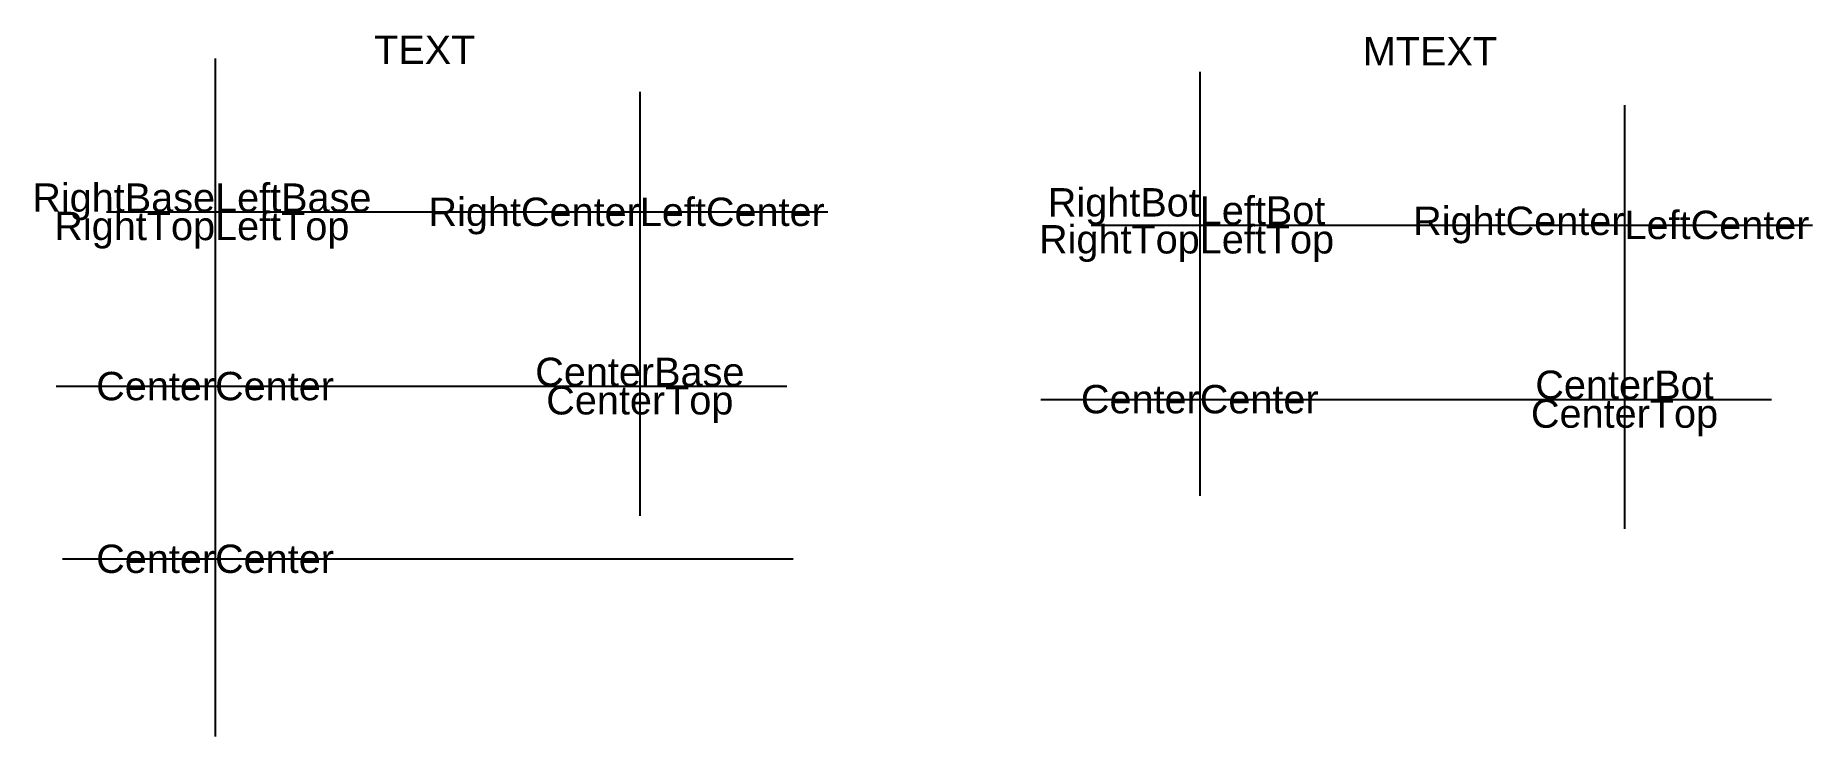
# Model space of a CAD drawing. Header units: millimetres. Extents: x -962 to 6345, y -1977 to 903.
import ezdxf
from ezdxf.enums import TextEntityAlignment as Align

# ---------------------------------------------------------------- set-up
doc = ezdxf.new("R2010")
doc.units = ezdxf.units.MM
doc.styles.get("Standard").update_dxf_attribs({"font": 'arial.ttf'})

msp = doc.modelspace()

# ---------------------------------------------------------------- linework, layer by layer
for p, q in [((-223.4, 808.9), (-223.4, -1977)), ((3825.7, 754.3), (3825.7, -987.6)), ((1523.2, 672.2), (1523.2, -1069.7)), ((5572.3, 617.6), (5572.3, -1124.3)), ((-670.3, 179.2), (2296, 179.2)), ((3378.8, 124.5), (6345.2, 124.5)), ((-876.4, -537.1), (2127.9, -537.1)), ((3172.8, -591.7), (6177.1, -591.7)), ((-851.1, -1246.8), (2153.2, -1246.8))]:
    msp.add_line(p, q)

# ---------------------------------------------------------------- texts
for s, p in [('TEXT', (846.8, 786.8)), ('RightBase', (-223.4, 179.2))]:
    msp.add_text(s, height=116.62).set_placement(p, align=Align.RIGHT)
msp.add_text('LeftBase', height=116.62).set_placement((-223.4, 179.2))
msp.add_text('RightCenter', height=116.619).set_placement((1523.2, 179.2), align=Align.MIDDLE_RIGHT)
msp.add_text('LeftCenter', height=116.62).set_placement((1523.2, 179.2), align=Align.MIDDLE_LEFT)
msp.add_text('RightTop', height=116.62).set_placement((-223.4, 179.2), align=Align.TOP_RIGHT)
msp.add_text('LeftTop', height=116.62).set_placement((-223.4, 179.2), align=Align.TOP_LEFT)
msp.add_text('CenterBase', height=116.62).set_placement((1523.2, -537.1), align=Align.CENTER)
msp.add_text('CenterCenter', height=116.619).set_placement((-223.4, -537.1), align=Align.MIDDLE_CENTER)
msp.add_text('CenterTop', height=116.62).set_placement((1523.2, -537.1), align=Align.TOP_CENTER)
msp.add_text('CenterCenter', height=116.619).set_placement((-223.4, -1246.8), align=Align.MIDDLE)
at = {"width": 224.313}
for s, insert, char_height, attachment_point in [('MTEXT', (5048.4, 780.8), 116.62, 9), ('RightBot', (3825.7, 124.5), 116.62, 9), ('LeftBot', (3825.7, 124.5), 116.62, 7), ('RightCenter', (5572.3, 124.5), 116.619, 6), ('LeftCenter', (5572.3, 124.5), 116.62, 4), ('RightTop', (3825.7, 124.5), 116.62, 3), ('LeftTop', (3825.7, 124.5), 116.62, 1), ('CenterBot', (5572.3, -591.7), 116.62, 8), ('CenterCenter', (3825.7, -591.7), 116.619, 5), ('CenterTop', (5572.3, -591.7), 116.62, 2)]:
    msp.add_mtext(s, dxfattribs=dict(at, insert=insert, char_height=char_height, attachment_point=attachment_point))

doc.saveas('drawing.dxf')
